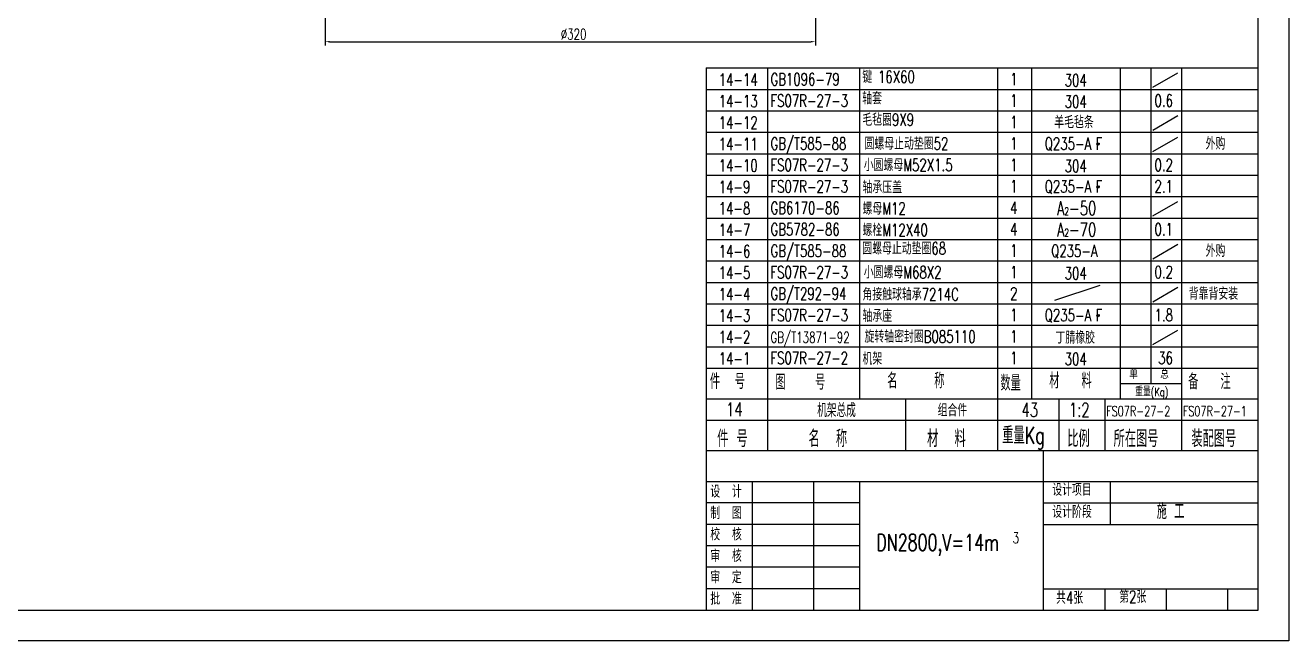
# Model space of a CAD drawing. Extents: x 946 to 3405, y -336 to 946.
# Drawn here: x 2228.6 to 2640.7, y -335.7 to -134.8 of the extents above; entities that cross this region are included whole.
import ezdxf

# ---------------------------------------------------------------- set-up
doc = ezdxf.new("R2010")
doc.units = 0
doc.header["$MEASUREMENT"] = 0
doc.linetypes.add('EBLTYPE4', pattern=[45, 30, -3, 3, -3, 3, -3])
doc.layers.get('0').update_dxf_attribs({"linetype": 'CONTINUOUS'})
doc.layers.get('DEFPOINTS').update_dxf_attribs({"linetype": 'CONTINUOUS'})
doc.layers.add('标注线', color=3, linetype='CONTINUOUS')
doc.layers.add('细实线', color=4, linetype='CONTINUOUS')
doc.styles.add('STYLE1', font='romans.shx', dxfattribs={"width": 0.7, "height": 3.5, "bigfont": 'hz129.shx'})
doc.dimstyles.get("Standard").update_dxf_attribs({"dimtxt": 2.5, "dimasz": 2.5, "dimexe": 1.25, "dimexo": 0.625, "dimtad": 1, "dimdec": 0, "dimlfac": 4, "dimzin": 4, "dimdsep": 46, "dimtxsty": 'STYLE1', "dimcen": 0, "dimclrd": 256, "dimclre": 256, "dimclrt": 256, "dimadec": 0, "dimazin": 0, "dimtfac": 1, "dimtdec": 0, "dimtmove": 0, "dimatfit": 3, "dimfxl": 1, "dimtolj": 1, "dimtzin": 0, "dimarcsym": 0})

# ---------------------------------------------------------------- blocks, each defined once
blk = doc.blocks.new('*D115')
at = {"layer": 'DEFPOINTS', "color": 0}
for p in [(2326.41, -121.36), (2486.41, -121.36), (2486.41, -140.17)]:
    blk.add_point(p, dxfattribs=at)
at = {"layer": '标注线', "lineweight": -2}
for p, q in [((2326.41, -121.36), (2326.41, -141.42)), ((2486.41, -121.36), (2486.41, -141.42)), ((2327.91, -140.17), (2484.91, -140.17))]:
    blk.add_line(p, q, dxfattribs=at)
at = {"layer": '标注线'}
for points in [[(2327.91, -139.92), (2327.91, -140.42), (2326.41, -140.17)], [(2484.91, -139.92), (2484.91, -140.42), (2486.41, -140.17)]]:
    blk.add_solid(points, dxfattribs=at)
at = {"layer": '标注线', "insert": (2407.49, -137.72), "char_height": 3.5, "attachment_point": 5, "style": 'STYLE1'}
blk.add_mtext('\\A1;%%C320', dxfattribs=at)

msp = doc.modelspace()

# ---------------------------------------------------------------- hatches: boundary and pattern name
at = {"layer": '标注线'}
for points in [[(2578.9278, -173.60023, 1), (2578.1278, -173.60023, 1)], [(2578.9278, -187.60023, 1), (2578.1278, -187.60023, 1)], [(2578.9278, -229.60023, 1), (2578.1278, -229.60023, 1)]]:
    msp.add_hatch(color=256, dxfattribs=at).paths.add_polyline_path(points)

# ---------------------------------------------------------------- linework, layer by layer
at = {"linetype": 'Continuous'}
for p, q in [((2630.73288, -325.73353), (2630.73289, 248.26647)), ((1824.73288, -325.73351), (2630.73288, -325.73353))]:
    msp.add_line(p, q, dxfattribs=at)
for p, q in [((2450.73288, -148.73353), (2450.73288, -273.73353)), ((2450.73288, -148.73353), (2630.73288, -148.73353)), ((2450.73288, -256.73353), (2450.73288, -273.73353)), ((2450.73288, -256.73353), (2630.73288, -256.73353)), ((2450.73288, -256.73353), (2450.73288, -273.73353)), ((2630.73289, -273.73353), (2450.73289, -273.73353)), ((2450.73289, -273.73353), (2450.73289, -325.73353))]:
    msp.add_line(p, q)
at = {"layer": '标注线'}
for p, q in [((2596.41696, -155.06175), (2604.5775, -150.30692)), ((2596.41696, -169.06175), (2604.5775, -164.30692)), ((2596.41696, -176.06175), (2604.5775, -171.30692)), ((2596.41696, -197.06175), (2604.5775, -192.30692)), ((2596.41696, -211.06175), (2604.5775, -206.30692)), ((2564.48681, -224.59925), (2579.26959, -219.67734)), ((2596.41696, -225.06175), (2604.5775, -220.30692)), ((2596.41696, -239.06175), (2604.5775, -234.30692))]:
    msp.add_line(p, q, dxfattribs=at)
for centre in [(2578.5278, -173.60023), (2578.5278, -187.60023), (2578.5278, -229.60023)]:
    msp.add_circle(centre, 0.4, dxfattribs=at)
at = {"layer": '细实线'}
for p, q in [((2640.73289, 258.26647), (2640.73289, -335.73353)), ((2470.73288, -148.73353), (2470.73288, -273.73353)), ((2500.73288, -148.73353), (2500.73288, -256.73353)), ((2545.73288, -148.73353), (2545.73288, -256.73353)), ((2556.88628, -148.73353), (2556.88628, -256.73353)), ((2585.73288, -148.73353), (2585.73288, -256.73353)), ((2595.73288, -148.73353), (2595.73288, -251.73353)), ((2605.73288, -148.73353), (2605.73288, -256.73353)), ((2450.73288, -155.73353), (2630.73288, -155.73353)), ((2450.73288, -162.73353), (2630.73288, -162.73353)), ((2450.73288, -169.73353), (2630.73288, -169.73353)), ((2450.73288, -176.73353), (2630.73288, -176.73353)), ((2450.73288, -183.73353), (2630.73288, -183.73353)), ((2450.73288, -190.73353), (2630.73288, -190.73353)), ((2450.73288, -197.73353), (2630.73288, -197.73353)), ((2450.73288, -204.73353), (2630.73288, -204.73353)), ((2450.73288, -211.73353), (2630.73288, -211.73353)), ((2450.73288, -218.73353), (2630.73288, -218.73353)), ((2450.73288, -225.73353), (2630.73288, -225.73353)), ((2450.73288, -232.73353), (2630.73288, -232.73353)), ((2450.73288, -239.73353), (2630.73288, -239.73353)), ((2450.73288, -246.73353), (2630.73288, -246.73353)), ((2585.73288, -251.73353), (2605.73288, -251.73353)), ((2515.73288, -256.73353), (2515.73288, -273.73353)), ((2545.73288, -256.73353), (2545.73288, -273.73353)), ((2565.73288, -256.73353), (2565.73288, -273.73353)), ((2580.73288, -256.73353), (2580.73288, -273.73353)), ((2605.73288, -256.73353), (2605.73288, -273.73353)), ((2450.73288, -263.73353), (2630.73288, -263.73353)), ((2560.73289, -325.73353), (2560.73289, -273.73353)), ((2450.73289, -283.73353), (2630.73289, -283.73353)), ((2465.73289, -283.73353), (2465.73289, -325.73353)), ((2485.73289, -283.73353), (2485.73289, -325.73353)), ((2500.73289, -283.73353), (2500.73289, -325.73353)), ((2582.46298, -283.73353), (2582.46298, -297.73353)), ((2500.73289, -290.73353), (2450.73289, -290.73353)), ((2560.73289, -290.73353), (2630.73289, -290.73353)), ((2500.73289, -297.73353), (2450.73289, -297.73353)), ((2560.73289, -297.73353), (2630.73289, -297.73353)), ((2500.73289, -304.73353), (2450.73289, -304.73353)), ((2500.73289, -311.73353), (2450.73289, -311.73353)), ((2500.73289, -318.73353), (2450.73289, -318.73353)), ((2560.73289, -318.73353), (2630.73289, -318.73353)), ((2580.73289, -318.73353), (2580.73289, -325.73353)), ((2600.73289, -318.73353), (2600.73289, -325.73353)), ((2620.73289, -318.73353), (2620.73289, -325.73353)), ((2640.73289, -335.73353), (1799.73289, -335.73353))]:
    msp.add_line(p, q, dxfattribs=at)
at = {"layer": '细实线', "color": 3}
msp.add_line((2640.73289, -335.73353), (1799.73289, -335.73353), dxfattribs=at)

# ---------------------------------------------------------------- texts
at = {"layer": '标注线', "attachment_point": 1, "style": 'STYLE1'}
for s, insert, char_height, width in [('键 16X60', (2501.64448, -149.64407), 4, 45), ('轴套', (2501.64448, -156.64407), 4, 45), ('毛毡圈9X9', (2501.64448, -163.64407), 4, 45), ('Q235-A\\H3; \\H4;F', (2561.15815, -171.44786), 4, 67.4737), ('Q235-A\\H3; \\H4;F', (2561.15815, -185.44786), 4, 67.4737), ('A\\H2.5;2\\H4.5;-50', (2565.12708, -192.26586), 4.5, 28.9228), ('A\\H2.5;2\\H4.5;-70', (2565.12708, -199.26586), 4.5, 28.9228), ('圆螺母止动垫圈68', (2501.64448, -205.64407), 4, 45), ('Q235-A', (2563.26305, -206.44786), 4, 67.4737), ('Q235-A\\H3; \\H4;F', (2561.15815, -227.44786), 4, 67.4737), ('组合件', (2526.22817, -258.44786), 4, 67.4737)]:
    msp.add_mtext(s, dxfattribs=dict(at, insert=insert, char_height=char_height, width=width))
at = {"layer": '细实线', "color": 3, "style": 'STYLE1', "width": 0.7}
for s, height, p in [('GB1096-79', 4, (2471.70513, -154.44067)), ('1', 4, (2549.8742, -154.40199)), ('304', 4, (2567.66831, -154.75322)), ('FS07R-27-3', 4, (2471.70513, -161.44067)), ('1', 4, (2549.8742, -161.40199)), ('304', 4, (2567.66831, -161.75322)), ('0.6', 4, (2596.95732, -161.41744)), ('1', 4, (2549.8742, -168.40199)), ('羊毛毡条', 4, (2564.24592, -168.44094)), ('GB/T585-88', 4, (2471.70513, -175.44067)), ('圆螺母止动垫圈52', 4, (2502.36842, -175.43307)), ('1', 4, (2549.8742, -175.40199)), ('外购', 4, (2613.62381, -175.41744)), ('FS07R-27-3', 4, (2471.70513, -182.44067)), ('小圆螺母M52X1.5', 4, (2502.12858, -182.43307)), ('1', 4, (2549.8742, -182.40199)), ('304', 4, (2567.66831, -182.75322)), ('0.2', 4, (2596.95732, -182.41744)), ('轴承压盖', 4, (2501.70769, -189.67551)), ('1', 4, (2549.8742, -189.40199)), ('2.1', 4, (2596.95732, -189.41744)), ('FS07R-27-3', 4, (2471.70513, -189.44067)), ('GB6170-86', 4, (2471.70513, -196.44067)), ('螺母M12', 4, (2501.70917, -196.63378)), ('4', 4, (2549.8742, -196.40199)), ('GB5782-86', 4, (2471.70513, -203.44067)), ('螺栓M12X40', 4, (2501.70917, -203.63378)), ('4', 4, (2549.8742, -203.40199)), ('0.1', 4, (2596.95732, -203.41744)), ('GB/T585-88', 4, (2471.70513, -210.44067)), ('外购', 4, (2613.62381, -210.41744)), ('1', 4, (2549.8742, -210.40199)), ('FS07R-27-3', 4, (2471.70513, -217.44067)), ('小圆螺母M68X2', 4, (2502.12858, -217.43307)), ('1', 4, (2549.8742, -217.40199)), ('304', 4, (2567.66831, -217.75322)), ('0.2', 4, (2596.95732, -217.41744)), ('GB/T292-94', 4, (2471.70513, -224.44067)), ('角接触球轴承7214C', 4, (2501.70917, -224.63378)), ('2', 4, (2549.8742, -224.40199)), ('背靠背安装', 4, (2608.12766, -224.41744)), ('FS07R-27-3', 4, (2471.70513, -231.44067)), ('轴承座', 4, (2501.70769, -231.67551)), ('1', 4, (2549.8742, -231.40199)), ('1.8', 4, (2596.95732, -231.41744)), ('GB/T13871-92', 3.5, (2471.70513, -238.44067)), ('旋转轴密封圈B085110', 4, (2502.36842, -238.43307)), ('1', 4, (2549.8742, -238.40199)), ('丁腈橡胶', 4, (2564.6689, -238.75322)), ('FS07R-27-2', 4, (2471.70513, -245.44067)), ('机架', 4, (2501.70917, -245.63378)), ('1', 4, (2549.8742, -245.40199)), ('304', 4, (2567.66831, -245.75322)), ('36', 4, (2598.14739, -245.41744)), ('重量(Kg)', 2.8, (2590.64852, -255.92541)), ('3', 3.5, (2550.67333, -303.89009))]:
    msp.add_text(s, height=height, dxfattribs=at).set_placement(p)
at = {"layer": '细实线', "color": 3, "linetype": 'ByBlock', "style": 'STYLE1', "width": 0.7}
for s, height, p in [('14', 4.5, (2457.20894, -262.44067)), ('机架总成', 4.5, (2486.94563, -262.73902)), ('43', 4.5, (2553.55175, -262.58058)), ('1:2', 4.5, (2569.03564, -262.58058)), ('FS07R-27-2', 3.3, (2581.20513, -262.44067)), ('FS07R-27-1', 3.3, (2606.20513, -262.44067)), ('件 号', 5.5, (2454.30529, -272.49424)), ('名  称', 5.5, (2484.10211, -272.49424)), ('材  料', 5.5, (2522.78806, -272.49424)), ('重量Kg', 5.5, (2547.29306, -271.40146)), ('比例', 5.5, (2568.51617, -272.49424)), ('所在图号', 5.5, (2583.61301, -272.49424)), ('装配图号', 5.5, (2608.99321, -272.49424))]:
    msp.add_text(s, height=height, dxfattribs=at).set_placement(p)
at = {"layer": '细实线', "color": 3, "linetype": 'EBLTYPE4', "style": 'STYLE1', "width": 0.7}
msp.add_text('DN2800,V=14m', height=5.4, dxfattribs=at).set_placement((2506.24111, -306.34575))
at = {"layer": '细实线', "color": 3, "attachment_point": 1, "style": 'STYLE1'}
for s, insert, char_height, width in [('14-14', (2454.82908, -150.58952), 4, 20.1844), ('14-13', (2454.82908, -157.58952), 4, 20.1844), ('14-12', (2454.82908, -164.58952), 4, 20.1844), ('14-11', (2454.82908, -171.58952), 4, 20.1844), ('14-10', (2454.82908, -178.58952), 4, 20.1844), ('14-9', (2454.82908, -185.58952), 4, 20.1844), ('14-8', (2454.82908, -192.58952), 4, 20.1844), ('14-7', (2454.82908, -199.58952), 4, 20.1844), ('14-6', (2454.82908, -206.58952), 4, 20.1844), ('14-5', (2454.82908, -213.58952), 4, 20.1844), ('14-4', (2454.82908, -220.58952), 4, 20.1844), ('14-3', (2454.82908, -227.58952), 4, 20.1844), ('14-2', (2454.82908, -234.58952), 4, 20.1844), ('14-1', (2454.82908, -241.58952), 4, 20.1844), ('单', (2588.75861, -247.20688), 3, 5.767), ('总', (2598.85083, -247.20688), 3, 5.767), ('件  号', (2451.94761, -248.56188), 5, 20.1844), ('图    号', (2473.32098, -248.79389), 5, 25.5091893), ('名     称', (2509.78359, -248.3454), 5, 29.9457659), ('数量', (2546.698, -249.09013), 5, 20.1844), ('材   料', (2562.61511, -248.3454), 5, 29.9457659), ('备   注', (2607.94158, -248.63338), 5, 29.9457659), ('设计项目', (2563.60716, -284.42994), 4, 20.1844), ('设  计', (2452.07434, -285.0059), 4, 13.5524), ('制  图', (2452.07434, -292.0059), 4, 13.5524), ('设计阶段', (2563.60716, -291.62935), 4, 20.1844), ('施 工', (2597.6776, -290.96178), 5, 21.6262), ('校  核', (2452.07434, -299.0059), 4, 13.5524), ('审  核', (2452.07434, -306.0059), 4, 13.5524), ('审  定', (2452.07434, -313.0059), 4, 13.5524), ('批  准', (2452.07434, -320.0059), 4, 13.5524), ('共4张', (2564.84494, -319.69542), 4, 13.5524), ('第2张', (2585.44743, -319.39218), 4, 13.5524)]:
    msp.add_mtext(s, dxfattribs=dict(at, insert=insert, char_height=char_height, width=width))

# ---------------------------------------------------------------- dimensions: what is measured, and where the dimension line sits
at = {"layer": '标注线'}
dim = msp.add_linear_dim(base=(2486.41258, -140.1657), p1=(2326.41258, -121.36277), p2=(2486.41258, -121.36277), text='%%C320', dimstyle='Standard', override={"dimtxt": 3.5, "dimasz": 1.5, "dimexe": 1.25, "dimexo": 0, "dimgap": 0.7, "dimtad": 1, "dimtih": 0, "dimtoh": 0, "dimdec": 2, "dimzin": 8, "dimtxsty": 'STYLE1', "dimcen": 1.5, "dimtp": 0.5, "dimtm": 0.1, "dimtfac": 0.7, "dimtdec": 2, "dimtofl": 1, "dimatfit": 2}, dxfattribs=at)
dim.commit()
dim.dimension.update_dxf_attribs({"geometry": '*D115', "text_midpoint": (2407.49409, -140.1657), "dimtype": 160})

doc.saveas('drawing.dxf')
